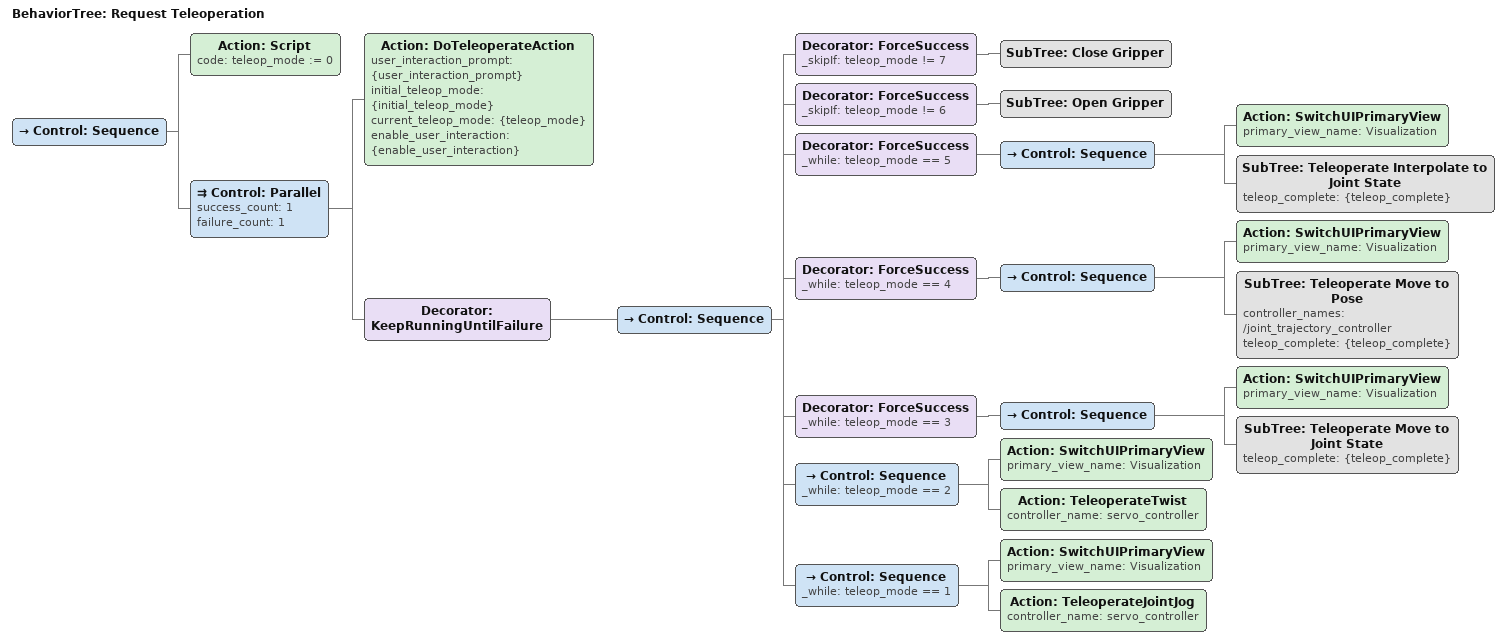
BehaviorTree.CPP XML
<?xml version='1.0' encoding='UTF-8'?>
<root BTCPP_format="4" main_tree_to_execute="Request Teleoperation">
  <!--The integer value used here for teleoperation mode comes from the moveit_studio_sdk_msgs/TeleoperationMode ROS message.-->
  <BehaviorTree ID="Request Teleoperation" _description="Handles the different variations of teleoperation from the web UI, with the option of interactive user prompts and choosing the initial mode. Should be used as a subtree with port remapping as part of an another Objective." _hardcoded="false">
    <Control ID="Sequence">
      <Action ID="Script" code="teleop_mode := 0"/>
      <Control ID="Parallel" success_count="1" failure_count="1">
        <Action ID="DoTeleoperateAction" user_interaction_prompt="{user_interaction_prompt}" initial_teleop_mode="{initial_teleop_mode}" current_teleop_mode="{teleop_mode}" enable_user_interaction="{enable_user_interaction}"/>
        <Decorator ID="KeepRunningUntilFailure">
          <Control ID="Sequence">
            <!--Closing and opening the gripper-->
            <Decorator ID="ForceSuccess" _skipIf="teleop_mode != 7">
              <SubTree ID="Close Gripper"/>
            </Decorator>
            <Decorator ID="ForceSuccess" _skipIf="teleop_mode != 6">
              <SubTree ID="Open Gripper"/>
            </Decorator>
            <!--Joint sliders interpolate to joint state-->
            <Decorator ID="ForceSuccess" _while="teleop_mode == 5">
              <Control ID="Sequence">
                <Action ID="SwitchUIPrimaryView" primary_view_name="Visualization"/>
                <SubTree ID="Teleoperate Interpolate to Joint State" teleop_complete="{teleop_complete}"/>
              </Control>
            </Decorator>
            <!--Interactive markers move to pose-->
            <Decorator ID="ForceSuccess" _while="teleop_mode == 4">
              <Control ID="Sequence">
                <Action ID="SwitchUIPrimaryView" primary_view_name="Visualization"/>
                <SubTree ID="Teleoperate Move to Pose" controller_names="/joint_trajectory_controller" teleop_complete="{teleop_complete}"/>
              </Control>
            </Decorator>
            <!--Waypoint buttons move to joint state-->
            <Decorator ID="ForceSuccess" _while="teleop_mode == 3">
              <Control ID="Sequence">
                <Action ID="SwitchUIPrimaryView" primary_view_name="Visualization"/>
                <SubTree ID="Teleoperate Move to Joint State" teleop_complete="{teleop_complete}"/>
              </Control>
            </Decorator>
            <!--Cartesian and joint jogging-->
            <Control ID="Sequence" _while="teleop_mode == 2">
              <Action ID="SwitchUIPrimaryView" primary_view_name="Visualization"/>
              <Action ID="TeleoperateTwist" controller_name="servo_controller"/>
            </Control>
            <Control ID="Sequence" _while="teleop_mode == 1">
              <Action ID="SwitchUIPrimaryView" primary_view_name="Visualization"/>
              <Action ID="TeleoperateJointJog" controller_name="servo_controller"/>
            </Control>
          </Control>
        </Decorator>
      </Control>
    </Control>
  </BehaviorTree>
</root>
